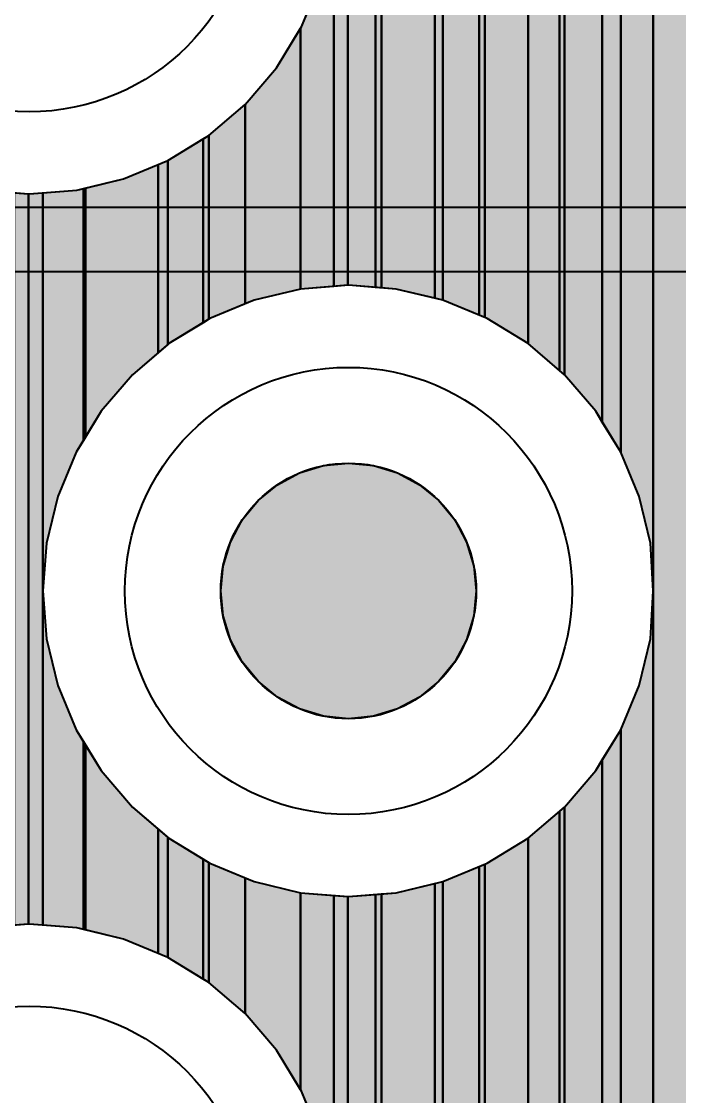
# Model space of a CAD drawing. Header units: millimetres. Extents: x 3.8 to 71.6, y 3.7 to 38.5.
# Drawn here: x 39.676 to 41.737, y 15.197 to 18.563 of the extents above; entities that cross this region are included whole.
import ezdxf

# ---------------------------------------------------------------- set-up
doc = ezdxf.new("R2010")
doc.units = ezdxf.units.MM
for name, color, linetype in [('bottom_copper', 7, 'Continuous'), ('drill_plated', 7, 'Continuous'), ('top_copper', 7, 'Continuous'), ('top_silk', 7, 'Continuous')]:
    doc.layers.add(name, color=color, linetype=linetype)

# ---------------------------------------------------------------- blocks, each defined once
blk = doc.blocks.new('Block4090')
at = {"layer": 'bottom_copper', "lineweight": 40}
for points in [[(1.0157, 4.3163), (0.8507, 4.3163), (0.8507, 22.0357), (1.0157, 22.0357), (1.0157, 4.3163)], [(0.8507, 12.6537), (0.8419, 12.8034), (0.8068, 12.9494), (0.7493, 13.0881), (0.7493, 16.4193), (0.8068, 16.558), (0.8419, 16.704), (0.8507, 16.8537), (0.8507, 12.6537)], [(0.7493, 13.0881), (0.6709, 13.2162), (0.5734, 13.3304), (0.5734, 16.177), (0.6709, 16.2912), (0.7493, 16.4193), (0.7493, 13.0881)], [(0.5734, 13.3304), (0.4592, 13.4279), (0.4592, 16.0795), (0.5734, 16.177), (0.5734, 13.3304)], [(0.4592, 13.4279), (0.3311, 13.5063), (0.3059, 13.5167), (0.3059, 15.9907), (0.3311, 16.0011), (0.4592, 16.0795), (0.4592, 13.4279)], [(0.3059, 13.5167), (0.1924, 13.5638), (0.1668, 13.57), (0.1668, 15.9374), (0.1924, 15.9436), (0.3059, 15.9907), (0.3059, 13.5167)], [(0.1668, 13.57), (0.0464, 13.5989), (0, 13.6025), (0, 15.9049), (0.0464, 15.9085), (0.1668, 15.9374), (0.1668, 13.57)], [(0, 13.6025), (-0.1033, 13.6106), (-0.1045, 13.6105), (-0.1048, 15.8969), (-0.1033, 15.8968), (0, 15.9049), (0, 13.6025)], [(0.8507, 4.3163), (0.7493, 4.3163), (0.7493, 12.2193), (0.8068, 12.358), (0.8419, 12.504), (0.8507, 12.6537), (0.8507, 4.3163)], [(0.7493, 4.3163), (0.5734, 4.3163), (0.5734, 11.977), (0.6709, 12.0912), (0.7493, 12.2193), (0.7493, 4.3163)], [(0.5734, 4.3163), (0.4592, 4.3163), (0.4592, 11.8795), (0.5734, 11.977), (0.5734, 4.3163)], [(0.4592, 4.3163), (0.3059, 4.3163), (0.3059, 11.7907), (0.3311, 11.8011), (0.4592, 11.8795), (0.4592, 4.3163)], [(0.3059, 4.3163), (0.1668, 4.3163), (0.1668, 11.7374), (0.1924, 11.7436), (0.3059, 11.7907), (0.3059, 4.3163)], [(0.1668, 4.3163), (0, 4.3163), (0, 11.7049), (0.0464, 11.7085), (0.1668, 11.7374), (0.1668, 4.3163)], [(0, 4.3163), (-0.1045, 4.3163), (-0.1048, 11.6969), (-0.1033, 11.6968), (0, 11.7049), (0, 4.3163)]]:
    blk.add_hatch(color=7, dxfattribs=at).paths.add_polyline_path(points, flags=0)
at = {"layer": 'bottom_copper', "color": 7, "lineweight": 40}
for points in [[(1.0157, 4.3163), (0.8507, 4.3163), (0.8507, 22.0357), (1.0157, 22.0357), (1.0157, 4.3163)], [(0.8507, 12.6537), (0.8419, 12.8034), (0.8068, 12.9494), (0.7493, 13.0881), (0.7493, 16.4193), (0.8068, 16.558), (0.8419, 16.704), (0.8507, 16.8537), (0.8507, 12.6537)], [(0.7493, 13.0881), (0.6709, 13.2162), (0.5734, 13.3304), (0.5734, 16.177), (0.6709, 16.2912), (0.7493, 16.4193), (0.7493, 13.0881)], [(0.5734, 13.3304), (0.4592, 13.4279), (0.4592, 16.0795), (0.5734, 16.177), (0.5734, 13.3304)], [(0.4592, 13.4279), (0.3311, 13.5063), (0.3059, 13.5167), (0.3059, 15.9907), (0.3311, 16.0011), (0.4592, 16.0795), (0.4592, 13.4279)], [(0.3059, 13.5167), (0.1924, 13.5638), (0.1668, 13.57), (0.1668, 15.9374), (0.1924, 15.9436), (0.3059, 15.9907), (0.3059, 13.5167)], [(0.1668, 13.57), (0.0464, 13.5989), (0, 13.6025), (0, 15.9049), (0.0464, 15.9085), (0.1668, 15.9374), (0.1668, 13.57)], [(0, 13.6025), (-0.1033, 13.6106), (-0.1045, 13.6105), (-0.1048, 15.8969), (-0.1033, 15.8968), (0, 15.9049), (0, 13.6025)], [(0.8507, 4.3163), (0.7493, 4.3163), (0.7493, 12.2193), (0.8068, 12.358), (0.8419, 12.504), (0.8507, 12.6537), (0.8507, 4.3163)], [(0.7493, 4.3163), (0.5734, 4.3163), (0.5734, 11.977), (0.6709, 12.0912), (0.7493, 12.2193), (0.7493, 4.3163)], [(0.5734, 4.3163), (0.4592, 4.3163), (0.4592, 11.8795), (0.5734, 11.977), (0.5734, 4.3163)], [(0.4592, 4.3163), (0.3059, 4.3163), (0.3059, 11.7907), (0.3311, 11.8011), (0.4592, 11.8795), (0.4592, 4.3163)], [(0.3059, 4.3163), (0.1668, 4.3163), (0.1668, 11.7374), (0.1924, 11.7436), (0.3059, 11.7907), (0.3059, 4.3163)], [(0.1668, 4.3163), (0, 4.3163), (0, 11.7049), (0.0464, 11.7085), (0.1668, 11.7374), (0.1668, 4.3163)], [(0, 4.3163), (-0.1045, 4.3163), (-0.1048, 11.6969), (-0.1033, 11.6968), (0, 11.7049), (0, 4.3163)]]:
    blk.add_lwpolyline(points, close=True, dxfattribs=at)
blk = doc.blocks.new('Block5006')
at = {"layer": 'bottom_copper', "lineweight": 40}
for points in [[(0.8511, 9.2942), (0.8066, 9.2907), (0.8066, 11.5841), (0.8511, 11.5806), (0.8511, 9.2942)], [(0.8066, 9.2907), (0.7029, 9.2826), (0.7029, 10.0992), (0.7052, 10.103), (0.7627, 10.2417), (0.7978, 10.3877), (0.8066, 10.5374), (0.8066, 9.2907)], [(0.7029, 9.2826), (0.5569, 9.2475), (0.5293, 9.2361), (0.5293, 9.8607), (0.6268, 9.9749), (0.7029, 10.0992), (0.7029, 9.2826)], [(0.5293, 9.2361), (0.4182, 9.19), (0.4151, 9.1881), (0.4151, 9.7632), (0.5293, 9.8607), (0.5293, 9.2361)], [(0.4151, 9.1881), (0.2901, 9.1116), (0.287, 9.109), (0.287, 9.6848), (0.4151, 9.7632), (0.4151, 9.1881)], [(0.287, 9.109), (0.1759, 9.0141), (0.0784, 8.8999), (0.0225, 8.8086), (0.0225, 9.5971), (0.1483, 9.6273), (0.287, 9.6848), (0.287, 9.109)], [(0.0225, 8.8086), (0, 8.7718), (-0.0575, 8.6331), (-0.0926, 8.4871), (-0.1043, 8.3374), (-0.1043, 9.5839), (0.0023, 9.5922), (0.0225, 9.5971), (0.0225, 8.8086)], [(-0.1043, 7.2909), (-0.1474, 7.2943), (-0.1489, 7.2942), (-0.1489, 9.5806), (-0.1474, 9.5805), (-0.1043, 9.5839), (-0.1043, 7.2909)], [(0.0225, 7.2777), (0.0026, 7.2825), (-0.1043, 7.2909), (-0.1043, 8.3374), (-0.0926, 8.1877), (-0.0575, 8.0417), (0, 7.903), (0.0225, 7.8662), (0.0225, 7.2777)], [(0.287, 7.19), (0.1483, 7.2475), (0.0225, 7.2777), (0.0225, 7.8662), (0.0784, 7.7749), (0.1759, 7.6607), (0.287, 7.5658), (0.287, 7.19)], [(0.4151, 7.1116), (0.287, 7.19), (0.287, 7.5658), (0.2901, 7.5632), (0.4151, 7.4867), (0.4151, 7.1116)], [(0.5293, 7.0141), (0.4151, 7.1116), (0.4151, 7.4867), (0.4182, 7.4848), (0.5293, 7.4387), (0.5293, 7.0141)], [(0.7029, 6.7756), (0.6268, 6.8999), (0.5293, 7.0141), (0.5293, 7.4387), (0.5569, 7.4273), (0.7029, 7.3922), (0.7029, 6.7756)], [(0.8066, 6.3374), (0.7978, 6.4871), (0.7627, 6.6331), (0.7052, 6.7718), (0.7029, 6.7756), (0.7029, 7.3922), (0.8066, 7.3841), (0.8066, 6.3374)], [(0.8511, 0), (0.8066, 0), (0.8066, 7.3841), (0.8511, 7.3806), (0.8511, 0)]]:
    blk.add_hatch(color=7, dxfattribs=at).paths.add_polyline_path(points, flags=0)
at = {"layer": 'bottom_copper', "color": 7, "lineweight": 40}
for points in [[(0.8511, 9.2942), (0.8066, 9.2907), (0.8066, 11.5841), (0.8511, 11.5806), (0.8511, 9.2942)], [(0.8066, 9.2907), (0.7029, 9.2826), (0.7029, 10.0992), (0.7052, 10.103), (0.7627, 10.2417), (0.7978, 10.3877), (0.8066, 10.5374), (0.8066, 9.2907)], [(0.7029, 9.2826), (0.5569, 9.2475), (0.5293, 9.2361), (0.5293, 9.8607), (0.6268, 9.9749), (0.7029, 10.0992), (0.7029, 9.2826)], [(0.5293, 9.2361), (0.4182, 9.19), (0.4151, 9.1881), (0.4151, 9.7632), (0.5293, 9.8607), (0.5293, 9.2361)], [(0.4151, 9.1881), (0.2901, 9.1116), (0.287, 9.109), (0.287, 9.6848), (0.4151, 9.7632), (0.4151, 9.1881)], [(0.287, 9.109), (0.1759, 9.0141), (0.0784, 8.8999), (0.0225, 8.8086), (0.0225, 9.5971), (0.1483, 9.6273), (0.287, 9.6848), (0.287, 9.109)], [(0.0225, 8.8086), (0, 8.7718), (-0.0575, 8.6331), (-0.0926, 8.4871), (-0.1043, 8.3374), (-0.1043, 9.5839), (0.0023, 9.5922), (0.0225, 9.5971), (0.0225, 8.8086)], [(-0.1043, 7.2909), (-0.1474, 7.2943), (-0.1489, 7.2942), (-0.1489, 9.5806), (-0.1474, 9.5805), (-0.1043, 9.5839), (-0.1043, 7.2909)], [(0.0225, 7.2777), (0.0026, 7.2825), (-0.1043, 7.2909), (-0.1043, 8.3374), (-0.0926, 8.1877), (-0.0575, 8.0417), (0, 7.903), (0.0225, 7.8662), (0.0225, 7.2777)], [(0.287, 7.19), (0.1483, 7.2475), (0.0225, 7.2777), (0.0225, 7.8662), (0.0784, 7.7749), (0.1759, 7.6607), (0.287, 7.5658), (0.287, 7.19)], [(0.4151, 7.1116), (0.287, 7.19), (0.287, 7.5658), (0.2901, 7.5632), (0.4151, 7.4867), (0.4151, 7.1116)], [(0.5293, 7.0141), (0.4151, 7.1116), (0.4151, 7.4867), (0.4182, 7.4848), (0.5293, 7.4387), (0.5293, 7.0141)], [(0.7029, 6.7756), (0.6268, 6.8999), (0.5293, 7.0141), (0.5293, 7.4387), (0.5569, 7.4273), (0.7029, 7.3922), (0.7029, 6.7756)], [(0.8066, 6.3374), (0.7978, 6.4871), (0.7627, 6.6331), (0.7052, 6.7718), (0.7029, 6.7756), (0.7029, 7.3922), (0.8066, 7.3841), (0.8066, 6.3374)], [(0.8511, 0), (0.8066, 0), (0.8066, 7.3841), (0.8511, 7.3806), (0.8511, 0)]]:
    blk.add_lwpolyline(points, close=True, dxfattribs=at)
blk = doc.blocks.new('Block5882')
at = {"layer": 'bottom_copper', "lineweight": 40}
blk.add_hatch(color=7, dxfattribs=at).paths.add_polyline_path([(0.9554, 7.3875), (0.9109, 7.384), (0.9109, 9.6774), (0.9554, 9.6739), (0.9554, 7.3875)], flags=0)
at = {"layer": 'bottom_copper', "color": 7, "lineweight": 40}
blk.add_lwpolyline([(0.9554, 7.3875), (0.9109, 7.384), (0.9109, 9.6774), (0.9554, 9.6739), (0.9554, 7.3875)], close=True, dxfattribs=at)
blk = doc.blocks.new('Block28972')
at = {"layer": 'top_copper', "lineweight": 40}
for points in [[(0.3501, 4.3163), (0.1592, 4.3163), (0.1592, 24.7244), (0.2092, 24.7204), (0.2714, 24.7253), (0.279, 24.6287), (0.3059, 24.5165), (0.3501, 24.4099), (0.3501, 4.3163)], [(0.1592, 12.6537), (0.1504, 12.8034), (0.1153, 12.9494), (0.0578, 13.0881), (0, 13.1825), (0, 16.3249), (0.0578, 16.4193), (0.1153, 16.558), (0.1504, 16.704), (0.1592, 16.8537), (0.1592, 12.6537)], [(0, 13.1825), (-0.0206, 13.2162), (-0.1181, 13.3304), (-0.1344, 13.3442), (-0.1344, 16.1632), (-0.1181, 16.177), (-0.0206, 16.2912), (0, 16.3249), (0, 13.1825)], [(0.1592, 4.3163), (0, 4.3163), (0, 12.1249), (0.0578, 12.2193), (0.1153, 12.358), (0.1504, 12.504), (0.1592, 12.6537), (0.1592, 4.3163)], [(0, 4.3163), (-0.1344, 4.3163), (-0.1344, 11.9632), (-0.1181, 11.977), (-0.0206, 12.0912), (0, 12.1249), (0, 4.3163)]]:
    blk.add_hatch(color=7, dxfattribs=at).paths.add_polyline_path(points, flags=0)
at = {"layer": 'top_copper', "color": 7, "lineweight": 40}
for points in [[(0.3501, 4.3163), (0.1592, 4.3163), (0.1592, 24.7244), (0.2092, 24.7204), (0.2714, 24.7253), (0.279, 24.6287), (0.3059, 24.5165), (0.3501, 24.4099), (0.3501, 4.3163)], [(0.1592, 12.6537), (0.1504, 12.8034), (0.1153, 12.9494), (0.0578, 13.0881), (0, 13.1825), (0, 16.3249), (0.0578, 16.4193), (0.1153, 16.558), (0.1504, 16.704), (0.1592, 16.8537), (0.1592, 12.6537)], [(0, 13.1825), (-0.0206, 13.2162), (-0.1181, 13.3304), (-0.1344, 13.3442), (-0.1344, 16.1632), (-0.1181, 16.177), (-0.0206, 16.2912), (0, 16.3249), (0, 13.1825)], [(0.1592, 4.3163), (0, 4.3163), (0, 12.1249), (0.0578, 12.2193), (0.1153, 12.358), (0.1504, 12.504), (0.1592, 12.6537), (0.1592, 4.3163)], [(0, 4.3163), (-0.1344, 4.3163), (-0.1344, 11.9632), (-0.1181, 11.977), (-0.0206, 12.0912), (0, 12.1249), (0, 4.3163)]]:
    blk.add_lwpolyline(points, close=True, dxfattribs=at)
blk = doc.blocks.new('Block30658')
at = {"layer": 'top_copper', "lineweight": 40}
for points in [[(1.513, 9.0279), (1.4151, 9.1116), (1.4151, 11.7632), (1.513, 11.8469), (1.513, 9.0279)], [(1.4151, 9.1116), (1.287, 9.19), (1.2798, 9.193), (1.2798, 11.6818), (1.287, 11.6848), (1.4151, 11.7632), (1.4151, 9.1116)], [(1.2798, 9.193), (1.1483, 9.2475), (1.1483, 11.6273), (1.2798, 11.6818), (1.2798, 9.193)], [(1.1483, 9.2475), (1.0023, 9.2826), (0.9376, 9.2877), (0.9376, 11.5871), (1.0023, 11.5922), (1.1483, 11.6273), (1.1483, 9.2475)], [(0.9376, 9.2877), (0.8526, 9.2943), (0.8066, 9.2907), (0.8066, 11.5841), (0.8526, 11.5805), (0.9376, 11.5871), (0.9376, 9.2877)], [(0.8066, 9.2907), (0.7029, 9.2826), (0.7029, 10.0992), (0.7052, 10.103), (0.7627, 10.2417), (0.7978, 10.3877), (0.8066, 10.5374), (0.8066, 9.2907)], [(0.7029, 9.2826), (0.5569, 9.2475), (0.5293, 9.2361), (0.5293, 9.8607), (0.6268, 9.9749), (0.7029, 10.0992), (0.7029, 9.2826)], [(0.5293, 9.2361), (0.4182, 9.19), (0.3975, 9.1773), (0.3975, 9.7524), (0.4151, 9.7632), (0.5293, 9.8607), (0.5293, 9.2361)], [(0.3975, 9.1773), (0.2901, 9.1116), (0.2566, 9.083), (0.2566, 9.6722), (0.287, 9.6848), (0.3975, 9.7524), (0.3975, 9.1773)], [(0.2566, 9.083), (0.1759, 9.0141), (0.0784, 8.8999), (0.0294, 8.8198), (0.0294, 9.5987), (0.1483, 9.6273), (0.2566, 9.6722), (0.2566, 9.083)], [(0.0294, 8.8198), (0, 8.7718), (-0.0575, 8.6331), (-0.0926, 8.4871), (-0.1043, 8.3374), (-0.1043, 9.5839), (0.0023, 9.5922), (0.0294, 9.5987), (0.0294, 8.8198)], [(-0.1043, 7.2909), (-0.1474, 7.2943), (-0.1489, 7.2942), (-0.1489, 9.5806), (-0.1474, 9.5805), (-0.1043, 9.5839), (-0.1043, 7.2909)], [(0.0294, 7.2761), (0.0023, 7.2826), (-0.1043, 7.2909), (-0.1043, 8.3374), (-0.0926, 8.1877), (-0.0575, 8.0417), (0, 7.903), (0.0294, 7.855), (0.0294, 7.2761)], [(0.2566, 7.2026), (0.1483, 7.2475), (0.0294, 7.2761), (0.0294, 7.855), (0.0784, 7.7749), (0.1759, 7.6607), (0.2566, 7.5918), (0.2566, 7.2026)], [(1.513, 0), (1.4151, 0), (1.4151, 7.5632), (1.513, 7.6469), (1.513, 0)], [(0.3975, 7.1224), (0.287, 7.19), (0.2566, 7.2026), (0.2566, 7.5918), (0.2901, 7.5632), (0.3975, 7.4975), (0.3975, 7.1224)], [(1.4151, 0), (1.2798, 0), (1.2798, 7.4818), (1.287, 7.4848), (1.4151, 7.5632), (1.4151, 0)], [(0.5293, 7.0141), (0.4151, 7.1116), (0.3975, 7.1224), (0.3975, 7.4975), (0.4182, 7.4848), (0.5293, 7.4387), (0.5293, 7.0141)], [(1.2798, 0), (1.1483, 0), (1.1483, 7.4273), (1.2798, 7.4818), (1.2798, 0)], [(0.7029, 6.7756), (0.6268, 6.8999), (0.5293, 7.0141), (0.5293, 7.4387), (0.5569, 7.4273), (0.7029, 7.3922), (0.7029, 6.7756)], [(1.1483, 0), (0.9376, 0), (0.9376, 7.3871), (1.0023, 7.3922), (1.1483, 7.4273), (1.1483, 0)], [(0.8066, 6.3374), (0.7978, 6.4871), (0.7627, 6.6331), (0.7052, 6.7718), (0.7029, 6.7756), (0.7029, 7.3922), (0.8066, 7.3841), (0.8066, 6.3374)], [(0.9376, 0), (0.8066, 0), (0.8066, 7.3841), (0.8526, 7.3805), (0.9376, 7.3871), (0.9376, 0)]]:
    blk.add_hatch(color=7, dxfattribs=at).paths.add_polyline_path(points, flags=0)
at = {"layer": 'top_copper', "color": 7, "lineweight": 40}
for points in [[(1.513, 9.0279), (1.4151, 9.1116), (1.4151, 11.7632), (1.513, 11.8469), (1.513, 9.0279)], [(1.4151, 9.1116), (1.287, 9.19), (1.2798, 9.193), (1.2798, 11.6818), (1.287, 11.6848), (1.4151, 11.7632), (1.4151, 9.1116)], [(1.2798, 9.193), (1.1483, 9.2475), (1.1483, 11.6273), (1.2798, 11.6818), (1.2798, 9.193)], [(1.1483, 9.2475), (1.0023, 9.2826), (0.9376, 9.2877), (0.9376, 11.5871), (1.0023, 11.5922), (1.1483, 11.6273), (1.1483, 9.2475)], [(0.9376, 9.2877), (0.8526, 9.2943), (0.8066, 9.2907), (0.8066, 11.5841), (0.8526, 11.5805), (0.9376, 11.5871), (0.9376, 9.2877)], [(0.8066, 9.2907), (0.7029, 9.2826), (0.7029, 10.0992), (0.7052, 10.103), (0.7627, 10.2417), (0.7978, 10.3877), (0.8066, 10.5374), (0.8066, 9.2907)], [(0.7029, 9.2826), (0.5569, 9.2475), (0.5293, 9.2361), (0.5293, 9.8607), (0.6268, 9.9749), (0.7029, 10.0992), (0.7029, 9.2826)], [(0.5293, 9.2361), (0.4182, 9.19), (0.3975, 9.1773), (0.3975, 9.7524), (0.4151, 9.7632), (0.5293, 9.8607), (0.5293, 9.2361)], [(0.3975, 9.1773), (0.2901, 9.1116), (0.2566, 9.083), (0.2566, 9.6722), (0.287, 9.6848), (0.3975, 9.7524), (0.3975, 9.1773)], [(0.2566, 9.083), (0.1759, 9.0141), (0.0784, 8.8999), (0.0294, 8.8198), (0.0294, 9.5987), (0.1483, 9.6273), (0.2566, 9.6722), (0.2566, 9.083)], [(0.0294, 8.8198), (0, 8.7718), (-0.0575, 8.6331), (-0.0926, 8.4871), (-0.1043, 8.3374), (-0.1043, 9.5839), (0.0023, 9.5922), (0.0294, 9.5987), (0.0294, 8.8198)], [(-0.1043, 7.2909), (-0.1474, 7.2943), (-0.1489, 7.2942), (-0.1489, 9.5806), (-0.1474, 9.5805), (-0.1043, 9.5839), (-0.1043, 7.2909)], [(0.0294, 7.2761), (0.0023, 7.2826), (-0.1043, 7.2909), (-0.1043, 8.3374), (-0.0926, 8.1877), (-0.0575, 8.0417), (0, 7.903), (0.0294, 7.855), (0.0294, 7.2761)], [(0.2566, 7.2026), (0.1483, 7.2475), (0.0294, 7.2761), (0.0294, 7.855), (0.0784, 7.7749), (0.1759, 7.6607), (0.2566, 7.5918), (0.2566, 7.2026)], [(1.513, 0), (1.4151, 0), (1.4151, 7.5632), (1.513, 7.6469), (1.513, 0)], [(0.3975, 7.1224), (0.287, 7.19), (0.2566, 7.2026), (0.2566, 7.5918), (0.2901, 7.5632), (0.3975, 7.4975), (0.3975, 7.1224)], [(1.4151, 0), (1.2798, 0), (1.2798, 7.4818), (1.287, 7.4848), (1.4151, 7.5632), (1.4151, 0)], [(0.5293, 7.0141), (0.4151, 7.1116), (0.3975, 7.1224), (0.3975, 7.4975), (0.4182, 7.4848), (0.5293, 7.4387), (0.5293, 7.0141)], [(1.2798, 0), (1.1483, 0), (1.1483, 7.4273), (1.2798, 7.4818), (1.2798, 0)], [(0.7029, 6.7756), (0.6268, 6.8999), (0.5293, 7.0141), (0.5293, 7.4387), (0.5569, 7.4273), (0.7029, 7.3922), (0.7029, 6.7756)], [(1.1483, 0), (0.9376, 0), (0.9376, 7.3871), (1.0023, 7.3922), (1.1483, 7.4273), (1.1483, 0)], [(0.8066, 6.3374), (0.7978, 6.4871), (0.7627, 6.6331), (0.7052, 6.7718), (0.7029, 6.7756), (0.7029, 7.3922), (0.8066, 7.3841), (0.8066, 6.3374)], [(0.9376, 0), (0.8066, 0), (0.8066, 7.3841), (0.8526, 7.3805), (0.9376, 7.3871), (0.9376, 0)]]:
    blk.add_lwpolyline(points, close=True, dxfattribs=at)
blk = doc.blocks.new('Block32102')
at = {"layer": 'top_copper', "lineweight": 40}
blk.add_hatch(color=7, dxfattribs=at).paths.add_polyline_path([(0.9554, 7.3875), (0.9109, 7.384), (0.9109, 9.6774), (0.9554, 9.6739), (0.9554, 7.3875)], flags=0)
at = {"layer": 'top_copper', "color": 7, "lineweight": 40}
blk.add_lwpolyline([(0.9554, 7.3875), (0.9109, 7.384), (0.9109, 9.6774), (0.9554, 9.6739), (0.9554, 7.3875)], close=True, dxfattribs=at)

msp = doc.modelspace()

# ---------------------------------------------------------------- hatches: boundary and pattern name
at = {"layer": 'bottom_copper', "lineweight": 40}
msp.add_hatch(color=7, dxfattribs=at).paths.add_polyline_path([(41.0923, 16.702), (41.0696, 16.6269), (41.0326, 16.5578), (40.9828, 16.4972), (40.9222, 16.4474), (40.8531, 16.4104), (40.778, 16.3877), (40.7, 16.38), (40.622, 16.3877), (40.5469, 16.4104), (40.4778, 16.4474), (40.4172, 16.4972), (40.3674, 16.5578), (40.3304, 16.6269), (40.3077, 16.702), (40.3, 16.78), (40.3077, 16.858), (40.3304, 16.9331), (40.3674, 17.0022), (40.4172, 17.0628), (40.4778, 17.1126), (40.5469, 17.1496), (40.622, 17.1723), (40.7, 17.18), (40.778, 17.1723), (40.8531, 17.1496), (40.9222, 17.1126), (40.9828, 17.0628), (41.0326, 17.0022), (41.0696, 16.9331), (41.0923, 16.858), (41.1, 16.78), (41.0923, 16.702)], flags=0)
at = {"layer": 'drill_plated', "lineweight": 40}
msp.add_hatch(color=7, dxfattribs=at).paths.add_polyline_path([(41.0923, 16.702), (41.0696, 16.6269), (41.0326, 16.5578), (40.9828, 16.4972), (40.9222, 16.4474), (40.8531, 16.4104), (40.778, 16.3877), (40.7, 16.38), (40.622, 16.3877), (40.5469, 16.4104), (40.4778, 16.4474), (40.4172, 16.4972), (40.3674, 16.5578), (40.3304, 16.6269), (40.3077, 16.702), (40.3, 16.78), (40.3077, 16.858), (40.3304, 16.9331), (40.3674, 17.0022), (40.4172, 17.0628), (40.4778, 17.1126), (40.5469, 17.1496), (40.622, 17.1723), (40.7, 17.18), (40.778, 17.1723), (40.8531, 17.1496), (40.9222, 17.1126), (40.9828, 17.0628), (41.0326, 17.0022), (41.0696, 16.9331), (41.0923, 16.858), (41.1, 16.78), (41.0923, 16.702)], flags=0)
at = {"layer": 'top_copper', "lineweight": 40}
msp.add_hatch(color=7, dxfattribs=at).paths.add_polyline_path([(41.0923, 16.702), (41.0696, 16.6269), (41.0326, 16.5578), (40.9828, 16.4972), (40.9222, 16.4474), (40.8531, 16.4104), (40.778, 16.3877), (40.7, 16.38), (40.622, 16.3877), (40.5469, 16.4104), (40.4778, 16.4474), (40.4172, 16.4972), (40.3674, 16.5578), (40.3304, 16.6269), (40.3077, 16.702), (40.3, 16.78), (40.3077, 16.858), (40.3304, 16.9331), (40.3674, 17.0022), (40.4172, 17.0628), (40.4778, 17.1126), (40.5469, 17.1496), (40.622, 17.1723), (40.7, 17.18), (40.778, 17.1723), (40.8531, 17.1496), (40.9222, 17.1126), (40.9828, 17.0628), (41.0326, 17.0022), (41.0696, 16.9331), (41.0923, 16.858), (41.1, 16.78), (41.0923, 16.702)], flags=0)

# ---------------------------------------------------------------- linework, layer by layer
at = {"layer": 'bottom_copper', "color": 7, "lineweight": 40}
for p, q in [((40.6985, 17.7368), (40.6985, 20.0232)), ((40.6985, 20.0232), (40.6985, 17.7368)), ((40.5526, 18.5456), (40.6101, 18.6843)), ((40.4742, 18.4175), (40.5526, 18.5456)), ((40.3767, 18.3033), (40.4742, 18.4175)), ((40.2625, 18.2058), (40.3767, 18.3033)), ((40.1344, 18.1274), (40.2625, 18.2058)), ((39.9957, 18.0699), (40.1344, 18.1274)), ((39.8497, 18.0348), (39.9957, 18.0699)), ((39.5503, 18.0348), (39.6985, 18.0232)), ((39.6985, 15.7368), (39.6985, 18.0232)), ((39.6985, 18.0232), (39.7, 18.0231)), ((39.6985, 18.0232), (39.6985, 15.7368)), ((39.7, 18.0231), (39.8497, 18.0348)), ((40.6985, 17.7368), (40.5503, 17.7252)), ((40.7, 17.7369), (40.6985, 17.7368)), ((40.8497, 17.7252), (40.7, 17.7369)), ((40.5503, 17.7252), (40.4043, 17.6901)), ((40.9957, 17.6901), (40.8497, 17.7252)), ((40.4043, 17.6901), (40.2656, 17.6326)), ((41.1344, 17.6326), (40.9957, 17.6901)), ((40.2656, 17.6326), (40.1375, 17.5542)), ((41.2625, 17.5542), (41.1344, 17.6326)), ((40.1375, 17.5542), (40.0233, 17.4567)), ((41.3767, 17.4567), (41.2625, 17.5542)), ((40.0233, 17.4567), (39.9258, 17.3425)), ((41.4742, 17.3425), (41.3767, 17.4567)), ((39.9258, 17.3425), (39.8474, 17.2144)), ((41.5526, 17.2144), (41.4742, 17.3425)), ((39.8474, 17.2144), (39.7899, 17.0757)), ((41.6101, 17.0757), (41.5526, 17.2144)), ((39.7899, 17.0757), (39.7548, 16.9297)), ((41.6452, 16.9297), (41.6101, 17.0757)), ((39.7548, 16.9297), (39.7431, 16.78)), ((41.654, 16.78), (41.6452, 16.9297)), ((39.7431, 16.78), (39.7548, 16.6303)), ((41.6452, 16.6303), (41.654, 16.78)), ((39.7548, 16.6303), (39.7899, 16.4843)), ((41.6101, 16.4843), (41.6452, 16.6303)), ((39.7899, 16.4843), (39.8474, 16.3456)), ((41.5526, 16.3456), (41.6101, 16.4843)), ((39.8474, 16.3456), (39.9258, 16.2175)), ((41.4742, 16.2175), (41.5526, 16.3456)), ((39.9258, 16.2175), (40.0233, 16.1033)), ((41.3767, 16.1033), (41.4742, 16.2175)), ((40.0233, 16.1033), (40.1375, 16.0058)), ((41.2625, 16.0058), (41.3767, 16.1033)), ((40.1375, 16.0058), (40.2656, 15.9274)), ((41.1344, 15.9274), (41.2625, 16.0058)), ((40.2656, 15.9274), (40.4043, 15.8699)), ((40.9957, 15.8699), (41.1344, 15.9274)), ((40.4043, 15.8699), (40.5503, 15.8348)), ((40.8497, 15.8348), (40.9957, 15.8699)), ((40.5503, 15.8348), (40.6985, 15.8232)), ((40.6985, 8.4426), (40.6985, 15.8232)), ((40.6985, 15.8232), (40.7, 15.8231)), ((40.6985, 15.8232), (40.6985, 8.4426)), ((40.7, 15.8231), (40.8497, 15.8348)), ((39.6985, 15.7368), (39.5503, 15.7252)), ((39.7, 15.7369), (39.6985, 15.7368)), ((39.8497, 15.7252), (39.7, 15.7369)), ((39.9957, 15.6901), (39.8497, 15.7252)), ((40.1344, 15.6326), (39.9957, 15.6901)), ((40.2625, 15.5542), (40.1344, 15.6326)), ((40.3767, 15.4567), (40.2625, 15.5542)), ((40.4742, 15.3425), (40.3767, 15.4567)), ((40.5526, 15.2144), (40.4742, 15.3425)), ((40.6101, 15.0757), (40.5526, 15.2144))]:
    msp.add_line(p, q, dxfattribs=at)
msp.add_lwpolyline([(41.0923, 16.702), (41.0696, 16.6269), (41.0326, 16.5578), (40.9828, 16.4972), (40.9222, 16.4474), (40.8531, 16.4104), (40.778, 16.3877), (40.7, 16.38), (40.622, 16.3877), (40.5469, 16.4104), (40.4778, 16.4474), (40.4172, 16.4972), (40.3674, 16.5578), (40.3304, 16.6269), (40.3077, 16.702), (40.3, 16.78), (40.3077, 16.858), (40.3304, 16.9331), (40.3674, 17.0022), (40.4172, 17.0628), (40.4778, 17.1126), (40.5469, 17.1496), (40.622, 17.1723), (40.7, 17.18), (40.778, 17.1723), (40.8531, 17.1496), (40.9222, 17.1126), (40.9828, 17.0628), (41.0326, 17.0022), (41.0696, 16.9331), (41.0923, 16.858), (41.1, 16.78), (41.0923, 16.702)], close=True, dxfattribs=at)
for centre, major_axis in [((39.7, 18.98), (0.7, 0)), ((40.7, 16.78), (0.7, 0)), ((40.7, 16.78), (0.4, 0)), ((39.7, 14.78), (0.7, 0))]:
    msp.add_ellipse(centre, major_axis=major_axis, ratio=1, dxfattribs=at)
at = {"layer": 'drill_plated', "color": 7, "lineweight": 40}
msp.add_lwpolyline([(41.0923, 16.702), (41.0696, 16.6269), (41.0326, 16.5578), (40.9828, 16.4972), (40.9222, 16.4474), (40.8531, 16.4104), (40.778, 16.3877), (40.7, 16.38), (40.622, 16.3877), (40.5469, 16.4104), (40.4778, 16.4474), (40.4172, 16.4972), (40.3674, 16.5578), (40.3304, 16.6269), (40.3077, 16.702), (40.3, 16.78), (40.3077, 16.858), (40.3304, 16.9331), (40.3674, 17.0022), (40.4172, 17.0628), (40.4778, 17.1126), (40.5469, 17.1496), (40.622, 17.1723), (40.7, 17.18), (40.778, 17.1723), (40.8531, 17.1496), (40.9222, 17.1126), (40.9828, 17.0628), (41.0326, 17.0022), (41.0696, 16.9331), (41.0923, 16.858), (41.1, 16.78), (41.0923, 16.702)], close=True, dxfattribs=at)
msp.add_ellipse((40.7, 16.78), major_axis=(0.4, 0), ratio=1, dxfattribs=at)
at = {"layer": 'top_copper', "color": 7, "lineweight": 40}
for p, q in [((41.3604, 17.4705), (41.3604, 20.2895)), ((41.3604, 20.2895), (41.3604, 17.4705)), ((40.5526, 18.5456), (40.6101, 18.6843)), ((40.4742, 18.4175), (40.5526, 18.5456)), ((40.3767, 18.3033), (40.4742, 18.4175)), ((40.2625, 18.2058), (40.3767, 18.3033)), ((40.1344, 18.1274), (40.2625, 18.2058)), ((39.9957, 18.0699), (40.1344, 18.1274)), ((39.8497, 18.0348), (39.9957, 18.0699)), ((39.5503, 18.0348), (39.6985, 18.0232)), ((39.6985, 15.7368), (39.6985, 18.0232)), ((39.6985, 18.0232), (39.7, 18.0231)), ((39.6985, 18.0232), (39.6985, 15.7368)), ((39.7, 18.0231), (39.8497, 18.0348)), ((40.7, 17.7369), (40.5503, 17.7252)), ((40.8497, 17.7252), (40.7, 17.7369)), ((40.5503, 17.7252), (40.4043, 17.6901)), ((40.9957, 17.6901), (40.8497, 17.7252)), ((40.4043, 17.6901), (40.2656, 17.6326)), ((41.1344, 17.6326), (40.9957, 17.6901)), ((40.2656, 17.6326), (40.1375, 17.5542)), ((41.2625, 17.5542), (41.1344, 17.6326)), ((40.1375, 17.5542), (40.0233, 17.4567)), ((41.3604, 17.4705), (41.2625, 17.5542)), ((41.3767, 17.4567), (41.3604, 17.4705)), ((40.0233, 17.4567), (39.9258, 17.3425)), ((41.4742, 17.3425), (41.3767, 17.4567)), ((39.9258, 17.3425), (39.8474, 17.2144)), ((41.5526, 17.2144), (41.4742, 17.3425)), ((39.8474, 17.2144), (39.7899, 17.0757)), ((41.6101, 17.0757), (41.5526, 17.2144)), ((39.7899, 17.0757), (39.7548, 16.9297)), ((41.6452, 16.9297), (41.6101, 17.0757)), ((39.7548, 16.9297), (39.7431, 16.78)), ((41.654, 16.78), (41.6452, 16.9297)), ((39.7431, 16.78), (39.7548, 16.6303)), ((41.6452, 16.6303), (41.654, 16.78)), ((39.7548, 16.6303), (39.7899, 16.4843)), ((41.6101, 16.4843), (41.6452, 16.6303)), ((39.7899, 16.4843), (39.8474, 16.3456)), ((41.5526, 16.3456), (41.6101, 16.4843)), ((39.8474, 16.3456), (39.9258, 16.2175)), ((41.4742, 16.2175), (41.5526, 16.3456)), ((39.9258, 16.2175), (40.0233, 16.1033)), ((41.3767, 16.1033), (41.4742, 16.2175)), ((40.0233, 16.1033), (40.1375, 16.0058)), ((41.2625, 16.0058), (41.3604, 16.0895)), ((41.3604, 16.0895), (41.3767, 16.1033)), ((41.3604, 8.4426), (41.3604, 16.0895)), ((41.3604, 16.0895), (41.3604, 8.4426)), ((40.1375, 16.0058), (40.2656, 15.9274)), ((41.1344, 15.9274), (41.2625, 16.0058)), ((40.2656, 15.9274), (40.4043, 15.8699)), ((40.9957, 15.8699), (41.1344, 15.9274)), ((40.4043, 15.8699), (40.5503, 15.8348)), ((40.8497, 15.8348), (40.9957, 15.8699)), ((40.5503, 15.8348), (40.7, 15.8231)), ((40.7, 15.8231), (40.8497, 15.8348)), ((39.6985, 15.7368), (39.5503, 15.7252)), ((39.7, 15.7369), (39.6985, 15.7368)), ((39.8497, 15.7252), (39.7, 15.7369)), ((39.9957, 15.6901), (39.8497, 15.7252)), ((40.1344, 15.6326), (39.9957, 15.6901)), ((40.2625, 15.5542), (40.1344, 15.6326)), ((40.3767, 15.4567), (40.2625, 15.5542)), ((40.4742, 15.3425), (40.3767, 15.4567)), ((40.5526, 15.2144), (40.4742, 15.3425)), ((40.6101, 15.0757), (40.5526, 15.2144))]:
    msp.add_line(p, q, dxfattribs=at)
msp.add_lwpolyline([(41.0923, 16.702), (41.0696, 16.6269), (41.0326, 16.5578), (40.9828, 16.4972), (40.9222, 16.4474), (40.8531, 16.4104), (40.778, 16.3877), (40.7, 16.38), (40.622, 16.3877), (40.5469, 16.4104), (40.4778, 16.4474), (40.4172, 16.4972), (40.3674, 16.5578), (40.3304, 16.6269), (40.3077, 16.702), (40.3, 16.78), (40.3077, 16.858), (40.3304, 16.9331), (40.3674, 17.0022), (40.4172, 17.0628), (40.4778, 17.1126), (40.5469, 17.1496), (40.622, 17.1723), (40.7, 17.18), (40.778, 17.1723), (40.8531, 17.1496), (40.9222, 17.1126), (40.9828, 17.0628), (41.0326, 17.0022), (41.0696, 16.9331), (41.0923, 16.858), (41.1, 16.78), (41.0923, 16.702)], close=True, dxfattribs=at)
for centre, major_axis in [((39.7, 18.98), (0.7, 0)), ((40.7, 16.78), (0.7, 0)), ((40.7, 16.78), (0.4, 0)), ((39.7, 14.78), (0.7, 0))]:
    msp.add_ellipse(centre, major_axis=major_axis, ratio=1, dxfattribs=at)
at = {"layer": 'top_silk', "color": 7, "lineweight": 40}
for p, q in [((44.3, 17.98), (26.1, 17.98)), ((26.1, 17.78), (44.3, 17.78))]:
    msp.add_line(p, q, dxfattribs=at)

# ---------------------------------------------------------------- block references
at = {"layer": 'bottom_copper'}
for name, p in [('Block4090', (40.8033, 4.1263)), ('Block5882', (38.7431, 8.3493)), ('Block5006', (39.8474, 8.4426))]:
    msp.add_blockref(name, p, dxfattribs=at)
at = {"layer": 'top_copper'}
for name, p in [('Block28972', (41.4948, 4.1263)), ('Block32102', (38.7431, 8.3493)), ('Block30658', (39.8474, 8.4426))]:
    msp.add_blockref(name, p, dxfattribs=at)

doc.saveas('drawing.dxf')
